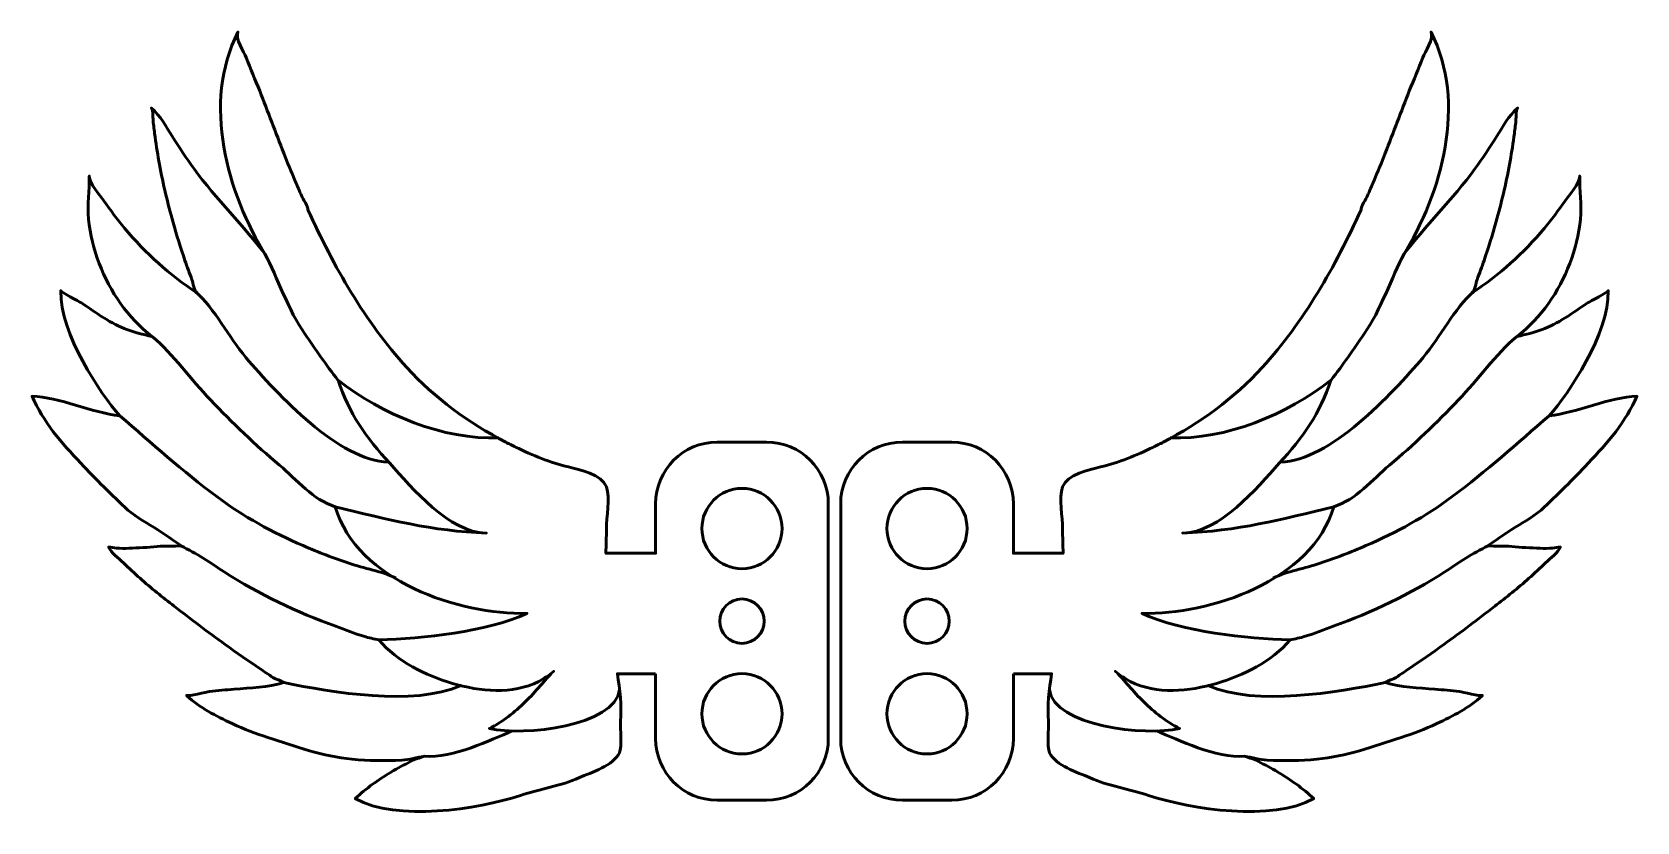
# Model space of a CAD drawing. Header units: centimetres. Extents: x -16.5 to -3.5, y -13.2 to -6.8.
import ezdxf

# ---------------------------------------------------------------- set-up
doc = ezdxf.new("R2010")
doc.units = ezdxf.units.CM
doc.header["$MEASUREMENT"] = 0
doc.layers.add('Layer 1', color=7, linetype='Continuous')

msp = doc.modelspace()

# ---------------------------------------------------------------- linework, layer by layer
at = {"layer": 'Layer 1', "lineweight": 53}
for centre, major_axis in [((-10.75, -10.86417), (0, 0.325)), ((-9.25, -10.86417), (0, 0.325)), ((-10.75, -11.61417), (0, 0.18)), ((-9.25, -11.61417), (0, 0.18)), ((-10.75, -12.36417), (0, 0.325)), ((-9.25, -12.36417), (0, 0.325))]:
    msp.add_ellipse(centre, major_axis=major_axis, ratio=1, dxfattribs=at)
for points in [[(-11.45, -12.03965), (-11.45, -12.03965), (-11.75913, -12.03965), (-11.75913, -12.03965), (-11.75913, -12.03965), (-11.7401, -12.16848), (-11.72335, -12.29634), (-11.73352, -12.42583), (-11.73352, -12.42583), (-11.73864, -12.49071), (-11.7184, -12.62298), (-11.74336, -12.68018), (-11.74336, -12.68018), (-11.78747, -12.78136), (-11.97386, -12.83968), (-12.06691, -12.88099), (-12.06691, -12.88099), (-12.21969, -12.94895), (-12.38645, -12.97445), (-12.54486, -13.02533), (-12.54486, -13.02533), (-12.8965, -13.13826), (-13.5463, -13.23952), (-13.8839, -13.05106), (-13.8839, -13.05106), (-13.79588, -12.96792), (-13.69632, -12.89763), (-13.59234, -12.83588), (-13.59234, -12.83588), (-13.54106, -12.80539), (-13.48829, -12.77782), (-13.43535, -12.75036), (-13.43535, -12.75036), (-13.40011, -12.73203), (-13.3613, -12.72066), (-13.32363, -12.70852), (-13.32363, -12.70852), (-13.38515, -12.71583), (-13.44455, -12.73725), (-13.50692, -12.74015), (-13.50692, -12.74015), (-13.64061, -12.74635), (-13.77678, -12.74462), (-13.91015, -12.73175), (-13.91015, -12.73175), (-14.14735, -12.70888), (-14.36765, -12.62997), (-14.59172, -12.55587), (-14.59172, -12.55587), (-14.69176, -12.52277), (-14.78498, -12.48921), (-14.88017, -12.44407), (-14.88017, -12.44407), (-15.01554, -12.37991), (-15.13977, -12.32058), (-15.25023, -12.21553), (-15.25023, -12.21553), (-15.23891, -12.22631), (-15.08742, -12.18639), (-15.06414, -12.18354), (-15.06414, -12.18354), (-14.9982, -12.17546), (-14.93198, -12.17021), (-14.86581, -12.16484), (-14.86581, -12.16484), (-14.73315, -12.15409), (-14.59115, -12.14995), (-14.46309, -12.11124), (-14.46309, -12.11124), (-14.48699, -12.09029), (-14.52461, -12.08774), (-14.55146, -12.06967), (-14.55146, -12.06967), (-14.58601, -12.04642), (-14.62042, -12.02311), (-14.65481, -11.9997), (-14.65481, -11.9997), (-14.74956, -11.93526), (-14.84413, -11.87049), (-14.9373, -11.8038), (-14.9373, -11.8038), (-15.07745, -11.70349), (-15.21406, -11.59836), (-15.35069, -11.49354), (-15.35069, -11.49354), (-15.44543, -11.42082), (-15.53832, -11.34564), (-15.62786, -11.26652), (-15.62786, -11.26652), (-15.67392, -11.22579), (-15.71912, -11.18407), (-15.76332, -11.14125), (-15.76332, -11.14125), (-15.80102, -11.10472), (-15.86153, -11.06038), (-15.88352, -11.01384), (-15.88352, -11.01384), (-15.86161, -11.01284), (-15.84053, -11.02113), (-15.81821, -11.02273), (-15.81821, -11.02273), (-15.7847, -11.02514), (-15.75177, -11.02496), (-15.71831, -11.02371), (-15.71831, -11.02371), (-15.64268, -11.02087), (-15.56326, -11.01692), (-15.4882, -11.00951), (-15.4882, -11.00951), (-15.42308, -11.00307), (-15.35813, -11.00751), (-15.29195, -11.00426), (-15.29195, -11.00426), (-15.35792, -10.96462), (-15.41747, -10.91463), (-15.48285, -10.87411), (-15.48285, -10.87411), (-15.56514, -10.82313), (-15.65346, -10.77944), (-15.7257, -10.71397), (-15.7257, -10.71397), (-15.85892, -10.59328), (-15.98553, -10.46437), (-16.10914, -10.33425), (-16.10914, -10.33425), (-16.26428, -10.171), (-16.41367, -9.99946), (-16.50281, -9.7924), (-16.50281, -9.7924), (-16.28611, -9.79994), (-16.01527, -9.92505), (-15.79208, -9.95109), (-15.79208, -9.95109), (-15.94933, -9.7738), (-16.27722, -9.2855), (-16.27084, -8.93875), (-16.27084, -8.93875), (-16.27099, -8.94778), (-16.11986, -9.02563), (-16.10322, -9.03658), (-16.10322, -9.03658), (-16.04255, -9.07648), (-15.98339, -9.11869), (-15.92215, -9.15769), (-15.92215, -9.15769), (-15.79513, -9.23853), (-15.67746, -9.27972), (-15.53158, -9.30783), (-15.53158, -9.30783), (-15.72661, -9.15789), (-15.87156, -8.94718), (-15.95855, -8.71822), (-15.95855, -8.71822), (-16.00243, -8.60273), (-16.03194, -8.48155), (-16.04473, -8.35856), (-16.04473, -8.35856), (-16.057, -8.24045), (-16.03519, -8.12581), (-16.04021, -8.00923), (-16.04021, -8.00923), (-16.03744, -8.07361), (-15.95576, -8.15994), (-15.92047, -8.21095), (-15.92047, -8.21095), (-15.86802, -8.28673), (-15.81213, -8.36011), (-15.75302, -8.43083), (-15.75302, -8.43083), (-15.58175, -8.63572), (-15.38916, -8.80993), (-15.1655, -8.95534), (-15.1655, -8.95534), (-15.18959, -8.93966), (-15.19754, -8.8746), (-15.20726, -8.8491), (-15.20726, -8.8491), (-15.22697, -8.79734), (-15.24591, -8.74528), (-15.26405, -8.69296), (-15.26405, -8.69296), (-15.29917, -8.59157), (-15.33131, -8.48912), (-15.36035, -8.38582), (-15.36035, -8.38582), (-15.40391, -8.23099), (-15.44063, -8.07426), (-15.47029, -7.91623), (-15.47029, -7.91623), (-15.48422, -7.84207), (-15.49525, -7.76789), (-15.50556, -7.69324), (-15.50556, -7.69324), (-15.51094, -7.65425), (-15.5162, -7.61523), (-15.52119, -7.57615), (-15.52119, -7.57615), (-15.52421, -7.55242), (-15.52042, -7.47561), (-15.53551, -7.45865), (-15.53551, -7.45865), (-15.46163, -7.52296), (-15.41838, -7.60549), (-15.36748, -7.68721), (-15.36748, -7.68721), (-15.31154, -7.77713), (-15.25245, -7.86507), (-15.19036, -7.95083), (-15.19036, -7.95083), (-15.0105, -8.19934), (-14.78659, -8.4099), (-14.60487, -8.65598), (-14.60487, -8.65598), (-14.92441, -8.14578), (-15.12631, -7.4151), (-14.83462, -6.84402), (-14.83462, -6.84402), (-14.85891, -6.89156), (-14.7855, -7.00816), (-14.76812, -7.05037), (-14.76812, -7.05037), (-14.73106, -7.14032), (-14.69455, -7.23047), (-14.6585, -7.32082), (-14.6585, -7.32082), (-14.59182, -7.48811), (-14.52924, -7.65696), (-14.46366, -7.82464), (-14.46366, -7.82464), (-14.43389, -7.90076), (-14.4017, -7.97613), (-14.36969, -8.05139), (-14.36969, -8.05139), (-14.35307, -8.09044), (-14.33623, -8.12938), (-14.31912, -8.16821), (-14.31912, -8.16821), (-14.3061, -8.19779), (-14.267, -8.25273), (-14.267, -8.28436), (-14.267, -8.28436), (-14.0579, -8.74148), (-13.80683, -9.1866), (-13.46641, -9.5597), (-13.46641, -9.5597), (-13.23885, -9.80911), (-12.96308, -10.00858), (-12.66439, -10.164), (-12.66439, -10.164), (-12.63793, -10.17775), (-12.61132, -10.19118), (-12.58453, -10.20426), (-12.58453, -10.20426), (-12.44348, -10.27309), (-12.30686, -10.32875), (-12.15569, -10.36551), (-12.15569, -10.36551), (-12.06791, -10.38683), (-11.88351, -10.42719), (-11.84829, -10.52649), (-11.84829, -10.52649), (-11.81688, -10.61537), (-11.84873, -10.77391), (-11.8485, -10.86789), (-11.8485, -10.86789), (-11.84836, -10.93261), (-11.85069, -10.99848), (-11.853, -11.06464), (-11.853, -11.06464), (-11.853, -11.06464), (-11.45, -11.06464), (-11.45, -11.06464), (-11.45, -11.06464), (-11.45, -11.06464), (-11.45, -10.66417), (-11.45, -10.66417), (-11.45, -10.66417), (-11.45, -10.38803), (-11.22614, -10.16417), (-10.95, -10.16417), (-10.95, -10.16417), (-10.95, -10.16417), (-10.55, -10.16417), (-10.55, -10.16417), (-10.55, -10.16417), (-10.27386, -10.16417), (-10.05, -10.38803), (-10.05, -10.66417), (-10.05, -10.66417), (-10.05, -10.66417), (-10.05, -12.56417), (-10.05, -12.56417), (-10.05, -12.56417), (-10.05, -12.84031), (-10.27386, -13.06417), (-10.55, -13.06417), (-10.55, -13.06417), (-10.55, -13.06417), (-10.95, -13.06417), (-10.95, -13.06417), (-10.95, -13.06417), (-11.22614, -13.06417), (-11.45, -12.84031), (-11.45, -12.56417), (-11.45, -12.56417), (-11.45, -12.56417), (-11.45, -12.03965), (-11.45, -12.03965)], [(-8.55, -12.03965), (-8.55, -12.03965), (-8.24087, -12.03965), (-8.24087, -12.03965), (-8.24087, -12.03965), (-8.2599, -12.16848), (-8.27665, -12.29634), (-8.26648, -12.42583), (-8.26648, -12.42583), (-8.26136, -12.49071), (-8.2816, -12.62298), (-8.25664, -12.68018), (-8.25664, -12.68018), (-8.21253, -12.78136), (-8.02614, -12.83968), (-7.93309, -12.88099), (-7.93309, -12.88099), (-7.78031, -12.94895), (-7.61355, -12.97445), (-7.45514, -13.02533), (-7.45514, -13.02533), (-7.1035, -13.13826), (-6.4537, -13.23952), (-6.1161, -13.05106), (-6.1161, -13.05106), (-6.20412, -12.96792), (-6.30368, -12.89763), (-6.40766, -12.83588), (-6.40766, -12.83588), (-6.45894, -12.80539), (-6.51171, -12.77782), (-6.56465, -12.75036), (-6.56465, -12.75036), (-6.59989, -12.73203), (-6.6387, -12.72066), (-6.67637, -12.70852), (-6.67637, -12.70852), (-6.61485, -12.71583), (-6.55545, -12.73725), (-6.49308, -12.74015), (-6.49308, -12.74015), (-6.35939, -12.74635), (-6.22322, -12.74462), (-6.08985, -12.73175), (-6.08985, -12.73175), (-5.85265, -12.70888), (-5.63235, -12.62997), (-5.40828, -12.55587), (-5.40828, -12.55587), (-5.30824, -12.52277), (-5.21502, -12.48921), (-5.11983, -12.44407), (-5.11983, -12.44407), (-4.98446, -12.37991), (-4.86023, -12.32058), (-4.74977, -12.21553), (-4.74977, -12.21553), (-4.76109, -12.22631), (-4.91258, -12.18639), (-4.93586, -12.18354), (-4.93586, -12.18354), (-5.0018, -12.17546), (-5.06802, -12.17021), (-5.13419, -12.16484), (-5.13419, -12.16484), (-5.26685, -12.15409), (-5.40885, -12.14995), (-5.53691, -12.11124), (-5.53691, -12.11124), (-5.51301, -12.09029), (-5.47539, -12.08774), (-5.44854, -12.06967), (-5.44854, -12.06967), (-5.41399, -12.04642), (-5.37958, -12.02311), (-5.34519, -11.9997), (-5.34519, -11.9997), (-5.25044, -11.93526), (-5.15587, -11.87049), (-5.0627, -11.8038), (-5.0627, -11.8038), (-4.92255, -11.70349), (-4.78594, -11.59836), (-4.64931, -11.49354), (-4.64931, -11.49354), (-4.55457, -11.42082), (-4.46168, -11.34564), (-4.37214, -11.26652), (-4.37214, -11.26652), (-4.32608, -11.22579), (-4.28088, -11.18407), (-4.23668, -11.14125), (-4.23668, -11.14125), (-4.19898, -11.10472), (-4.13847, -11.06038), (-4.11648, -11.01384), (-4.11648, -11.01384), (-4.13839, -11.01284), (-4.15947, -11.02113), (-4.18179, -11.02273), (-4.18179, -11.02273), (-4.2153, -11.02514), (-4.24823, -11.02496), (-4.28169, -11.02371), (-4.28169, -11.02371), (-4.35732, -11.02087), (-4.43674, -11.01692), (-4.5118, -11.00951), (-4.5118, -11.00951), (-4.57692, -11.00307), (-4.64187, -11.00751), (-4.70805, -11.00426), (-4.70805, -11.00426), (-4.64208, -10.96462), (-4.58253, -10.91463), (-4.51715, -10.87411), (-4.51715, -10.87411), (-4.43486, -10.82313), (-4.34654, -10.77944), (-4.2743, -10.71397), (-4.2743, -10.71397), (-4.14108, -10.59328), (-4.01447, -10.46437), (-3.89086, -10.33425), (-3.89086, -10.33425), (-3.73572, -10.171), (-3.58633, -9.99946), (-3.49719, -9.7924), (-3.49719, -9.7924), (-3.71389, -9.79994), (-3.98473, -9.92505), (-4.20792, -9.95109), (-4.20792, -9.95109), (-4.05067, -9.7738), (-3.72278, -9.2855), (-3.72916, -8.93875), (-3.72916, -8.93875), (-3.72901, -8.94778), (-3.88014, -9.02563), (-3.89678, -9.03658), (-3.89678, -9.03658), (-3.95745, -9.07648), (-4.01661, -9.11869), (-4.07785, -9.15769), (-4.07785, -9.15769), (-4.20487, -9.23853), (-4.32254, -9.27972), (-4.46842, -9.30783), (-4.46842, -9.30783), (-4.27339, -9.15789), (-4.12844, -8.94718), (-4.04145, -8.71822), (-4.04145, -8.71822), (-3.99757, -8.60273), (-3.96806, -8.48155), (-3.95527, -8.35856), (-3.95527, -8.35856), (-3.943, -8.24045), (-3.96481, -8.12581), (-3.95979, -8.00923), (-3.95979, -8.00923), (-3.96256, -8.07361), (-4.04424, -8.15994), (-4.07953, -8.21095), (-4.07953, -8.21095), (-4.13198, -8.28673), (-4.18787, -8.36011), (-4.24698, -8.43083), (-4.24698, -8.43083), (-4.41825, -8.63572), (-4.61084, -8.80993), (-4.8345, -8.95534), (-4.8345, -8.95534), (-4.81041, -8.93966), (-4.80246, -8.8746), (-4.79274, -8.8491), (-4.79274, -8.8491), (-4.77303, -8.79734), (-4.75409, -8.74528), (-4.73595, -8.69296), (-4.73595, -8.69296), (-4.70083, -8.59157), (-4.66869, -8.48912), (-4.63965, -8.38582), (-4.63965, -8.38582), (-4.59609, -8.23099), (-4.55937, -8.07426), (-4.52971, -7.91623), (-4.52971, -7.91623), (-4.51578, -7.84207), (-4.50475, -7.76789), (-4.49444, -7.69324), (-4.49444, -7.69324), (-4.48906, -7.65425), (-4.4838, -7.61523), (-4.47881, -7.57615), (-4.47881, -7.57615), (-4.47579, -7.55242), (-4.47958, -7.47561), (-4.46449, -7.45865), (-4.46449, -7.45865), (-4.53837, -7.52296), (-4.58162, -7.60549), (-4.63252, -7.68721), (-4.63252, -7.68721), (-4.68846, -7.77713), (-4.74755, -7.86507), (-4.80964, -7.95083), (-4.80964, -7.95083), (-4.9895, -8.19934), (-5.21341, -8.4099), (-5.39513, -8.65598), (-5.39513, -8.65598), (-5.07559, -8.14578), (-4.87369, -7.4151), (-5.16538, -6.84402), (-5.16538, -6.84402), (-5.14109, -6.89156), (-5.2145, -7.00816), (-5.23188, -7.05037), (-5.23188, -7.05037), (-5.26894, -7.14032), (-5.30545, -7.23047), (-5.3415, -7.32082), (-5.3415, -7.32082), (-5.40818, -7.48811), (-5.47076, -7.65696), (-5.53634, -7.82464), (-5.53634, -7.82464), (-5.56611, -7.90076), (-5.5983, -7.97613), (-5.63031, -8.05139), (-5.63031, -8.05139), (-5.64693, -8.09044), (-5.66377, -8.12938), (-5.68088, -8.16821), (-5.68088, -8.16821), (-5.6939, -8.19779), (-5.733, -8.25273), (-5.733, -8.28436), (-5.733, -8.28436), (-5.9421, -8.74148), (-6.19317, -9.1866), (-6.53359, -9.5597), (-6.53359, -9.5597), (-6.76115, -9.80911), (-7.03692, -10.00858), (-7.33561, -10.164), (-7.33561, -10.164), (-7.36207, -10.17775), (-7.38868, -10.19118), (-7.41547, -10.20426), (-7.41547, -10.20426), (-7.55652, -10.27309), (-7.69314, -10.32875), (-7.84431, -10.36551), (-7.84431, -10.36551), (-7.93209, -10.38683), (-8.11649, -10.42719), (-8.15171, -10.52649), (-8.15171, -10.52649), (-8.18312, -10.61537), (-8.15127, -10.77391), (-8.1515, -10.86789), (-8.1515, -10.86789), (-8.15164, -10.93261), (-8.14931, -10.99848), (-8.147, -11.06464), (-8.147, -11.06464), (-8.147, -11.06464), (-8.55, -11.06464), (-8.55, -11.06464), (-8.55, -11.06464), (-8.55, -11.06464), (-8.55, -10.66417), (-8.55, -10.66417), (-8.55, -10.66417), (-8.55, -10.38803), (-8.77386, -10.16417), (-9.05, -10.16417), (-9.05, -10.16417), (-9.05, -10.16417), (-9.45, -10.16417), (-9.45, -10.16417), (-9.45, -10.16417), (-9.72614, -10.16417), (-9.95, -10.38803), (-9.95, -10.66417), (-9.95, -10.66417), (-9.95, -10.66417), (-9.95, -12.56417), (-9.95, -12.56417), (-9.95, -12.56417), (-9.95, -12.84031), (-9.72614, -13.06417), (-9.45, -13.06417), (-9.45, -13.06417), (-9.45, -13.06417), (-9.05, -13.06417), (-9.05, -13.06417), (-9.05, -13.06417), (-8.77386, -13.06417), (-8.55, -12.84031), (-8.55, -12.56417), (-8.55, -12.56417), (-8.55, -12.56417), (-8.55, -12.03965), (-8.55, -12.03965)]]:
    msp.add_open_spline(points, degree=3, knots=[0, 0, 0, 0, 0.01282051, 0.01282051, 0.01282051, 0.01282051, 0.02564103, 0.02564103, 0.02564103, 0.02564103, 0.03846154, 0.03846154, 0.03846154, 0.03846154, 0.05128205, 0.05128205, 0.05128205, 0.05128205, 0.06410256, 0.06410256, 0.06410256, 0.06410256, 0.07692308, 0.07692308, 0.07692308, 0.07692308, 0.08974359, 0.08974359, 0.08974359, 0.08974359, 0.1025641, 0.1025641, 0.1025641, 0.1025641, 0.11538462, 0.11538462, 0.11538462, 0.11538462, 0.12820513, 0.12820513, 0.12820513, 0.12820513, 0.14102564, 0.14102564, 0.14102564, 0.14102564, 0.15384615, 0.15384615, 0.15384615, 0.15384615, 0.16666667, 0.16666667, 0.16666667, 0.16666667, 0.17948718, 0.17948718, 0.17948718, 0.17948718, 0.19230769, 0.19230769, 0.19230769, 0.19230769, 0.20512821, 0.20512821, 0.20512821, 0.20512821, 0.21794872, 0.21794872, 0.21794872, 0.21794872, 0.23076923, 0.23076923, 0.23076923, 0.23076923, 0.24358974, 0.24358974, 0.24358974, 0.24358974, 0.25641026, 0.25641026, 0.25641026, 0.25641026, 0.26923077, 0.26923077, 0.26923077, 0.26923077, 0.28205128, 0.28205128, 0.28205128, 0.28205128, 0.29487179, 0.29487179, 0.29487179, 0.29487179, 0.30769231, 0.30769231, 0.30769231, 0.30769231, 0.32051282, 0.32051282, 0.32051282, 0.32051282, 0.33333333, 0.33333333, 0.33333333, 0.33333333, 0.34615385, 0.34615385, 0.34615385, 0.34615385, 0.35897436, 0.35897436, 0.35897436, 0.35897436, 0.37179487, 0.37179487, 0.37179487, 0.37179487, 0.38461538, 0.38461538, 0.38461538, 0.38461538, 0.3974359, 0.3974359, 0.3974359, 0.3974359, 0.41025641, 0.41025641, 0.41025641, 0.41025641, 0.42307692, 0.42307692, 0.42307692, 0.42307692, 0.43589744, 0.43589744, 0.43589744, 0.43589744, 0.44871795, 0.44871795, 0.44871795, 0.44871795, 0.46153846, 0.46153846, 0.46153846, 0.46153846, 0.47435897, 0.47435897, 0.47435897, 0.47435897, 0.48717949, 0.48717949, 0.48717949, 0.48717949, 0.5, 0.5, 0.5, 0.5, 0.51282051, 0.51282051, 0.51282051, 0.51282051, 0.52564103, 0.52564103, 0.52564103, 0.52564103, 0.53846154, 0.53846154, 0.53846154, 0.53846154, 0.55128205, 0.55128205, 0.55128205, 0.55128205, 0.56410256, 0.56410256, 0.56410256, 0.56410256, 0.57692308, 0.57692308, 0.57692308, 0.57692308, 0.58974359, 0.58974359, 0.58974359, 0.58974359, 0.6025641, 0.6025641, 0.6025641, 0.6025641, 0.61538462, 0.61538462, 0.61538462, 0.61538462, 0.62820513, 0.62820513, 0.62820513, 0.62820513, 0.64102564, 0.64102564, 0.64102564, 0.64102564, 0.65384615, 0.65384615, 0.65384615, 0.65384615, 0.66666667, 0.66666667, 0.66666667, 0.66666667, 0.67948718, 0.67948718, 0.67948718, 0.67948718, 0.69230769, 0.69230769, 0.69230769, 0.69230769, 0.70512821, 0.70512821, 0.70512821, 0.70512821, 0.71794872, 0.71794872, 0.71794872, 0.71794872, 0.73076923, 0.73076923, 0.73076923, 0.73076923, 0.74358974, 0.74358974, 0.74358974, 0.74358974, 0.75641026, 0.75641026, 0.75641026, 0.75641026, 0.76923077, 0.76923077, 0.76923077, 0.76923077, 0.78205128, 0.78205128, 0.78205128, 0.78205128, 0.79487179, 0.79487179, 0.79487179, 0.79487179, 0.80769231, 0.80769231, 0.80769231, 0.80769231, 0.82051282, 0.82051282, 0.82051282, 0.82051282, 0.83333333, 0.83333333, 0.83333333, 0.83333333, 0.84615385, 0.84615385, 0.84615385, 0.84615385, 0.85897436, 0.85897436, 0.85897436, 0.85897436, 0.87179487, 0.87179487, 0.87179487, 0.87179487, 0.88461538, 0.88461538, 0.88461538, 0.88461538, 0.8974359, 0.8974359, 0.8974359, 0.8974359, 0.91025641, 0.91025641, 0.91025641, 0.91025641, 0.92307692, 0.92307692, 0.92307692, 0.92307692, 0.93589744, 0.93589744, 0.93589744, 0.93589744, 0.94871795, 0.94871795, 0.94871795, 0.94871795, 0.96153846, 0.96153846, 0.96153846, 0.96153846, 0.97435897, 0.97435897, 0.97435897, 0.97435897, 1, 1, 1, 1], dxfattribs=at)
at = {"layer": 'Layer 1', "color": 5, "lineweight": 53}
for points, knots in [([(-14.61652, -8.6403), (-14.51586, -8.82483), (-14.42581, -9.09833), (-14.2937, -9.28692), (-14.2937, -9.28692), (-14.20601, -9.41208), (-14.11862, -9.54112), (-14.0247, -9.66217)], [0, 0, 0, 0, 0.33333333, 0.33333333, 0.33333333, 0.33333333, 1, 1, 1, 1]), ([(-5.38348, -8.6403), (-5.48414, -8.82483), (-5.57419, -9.09833), (-5.7063, -9.28692), (-5.7063, -9.28692), (-5.79399, -9.41208), (-5.88138, -9.54112), (-5.9753, -9.66217)], [0, 0, 0, 0, 0.33333333, 0.33333333, 0.33333333, 0.33333333, 1, 1, 1, 1]), ([(-13.6139, -10.32585), (-14.01542, -10.31577), (-14.51457, -9.77953), (-14.77008, -9.47893), (-14.77008, -9.47893), (-14.91059, -9.31371), (-15.02001, -9.08456), (-15.18093, -8.94519)], [0, 0, 0, 0, 0.33333333, 0.33333333, 0.33333333, 0.33333333, 1, 1, 1, 1]), ([(-6.3861, -10.32585), (-5.98458, -10.31577), (-5.48543, -9.77953), (-5.22992, -9.47893), (-5.22992, -9.47893), (-5.08941, -9.31371), (-4.97999, -9.08456), (-4.81907, -8.94519)], [0, 0, 0, 0, 0.33333333, 0.33333333, 0.33333333, 0.33333333, 1, 1, 1, 1]), ([(-15.52623, -9.31155), (-15.36159, -9.45015), (-15.21072, -9.66328), (-15.0574, -9.82302), (-15.0574, -9.82302), (-14.87943, -10.00843), (-14.69442, -10.18641), (-14.49692, -10.35162), (-14.49692, -10.35162), (-14.36163, -10.46473), (-14.22355, -10.63449), (-14.04635, -10.6872)], [0, 0, 0, 0, 0.25, 0.25, 0.25, 0.25, 0.5, 0.5, 0.5, 0.5, 1, 1, 1, 1]), ([(-4.47377, -9.31155), (-4.63841, -9.45015), (-4.78928, -9.66328), (-4.9426, -9.82302), (-4.9426, -9.82302), (-5.12057, -10.00843), (-5.30558, -10.18641), (-5.50308, -10.35162), (-5.50308, -10.35162), (-5.63837, -10.46473), (-5.77645, -10.63449), (-5.95365, -10.6872)], [0, 0, 0, 0, 0.25, 0.25, 0.25, 0.25, 0.5, 0.5, 0.5, 0.5, 1, 1, 1, 1]), ([(-11.74174, -12.16935), (-11.77892, -12.46494), (-12.52009, -12.54892), (-12.79627, -12.48293), (-12.79627, -12.48293), (-12.68827, -12.42776), (-12.59241, -12.35273), (-12.50611, -12.26795), (-12.50611, -12.26795), (-12.46371, -12.22628), (-12.42346, -12.18243), (-12.3841, -12.13788), (-12.3841, -12.13788), (-12.35183, -12.10137), (-12.30886, -12.04838), (-12.27718, -12.02141), (-12.27718, -12.02141), (-12.30886, -12.04838), (-12.35614, -12.08091), (-12.3971, -12.10184), (-12.3971, -12.10184), (-12.61042, -12.21085), (-12.87466, -12.18318), (-13.09659, -12.1176), (-13.09659, -12.1176), (-13.31381, -12.05342), (-13.54238, -11.94177), (-13.69154, -11.7663), (-13.69154, -11.7663), (-13.33689, -11.75261), (-12.81994, -11.70308), (-12.49309, -11.55125), (-12.49309, -11.55125), (-13.0429, -11.56133), (-13.86789, -11.29142), (-14.04635, -10.6872), (-14.04635, -10.6872), (-13.62733, -10.79042), (-13.25614, -10.88535), (-12.82186, -10.90065), (-12.82186, -10.90065), (-13.12359, -10.8985), (-13.42068, -10.53777), (-13.60486, -10.3358), (-13.60486, -10.3358), (-13.79531, -10.1269), (-13.93468, -9.9312), (-14.02348, -9.66217), (-14.02348, -9.66217), (-13.66811, -9.93981), (-13.16873, -10.14811), (-12.71896, -10.12995)], [0, 0, 0, 0, 0.07142857, 0.07142857, 0.07142857, 0.07142857, 0.14285714, 0.14285714, 0.14285714, 0.14285714, 0.21428571, 0.21428571, 0.21428571, 0.21428571, 0.28571429, 0.28571429, 0.28571429, 0.28571429, 0.35714286, 0.35714286, 0.35714286, 0.35714286, 0.42857143, 0.42857143, 0.42857143, 0.42857143, 0.5, 0.5, 0.5, 0.5, 0.57142857, 0.57142857, 0.57142857, 0.57142857, 0.64285714, 0.64285714, 0.64285714, 0.64285714, 0.71428571, 0.71428571, 0.71428571, 0.71428571, 0.78571429, 0.78571429, 0.78571429, 0.78571429, 0.85714286, 0.85714286, 0.85714286, 0.85714286, 1, 1, 1, 1]), ([(-8.25826, -12.16935), (-8.22108, -12.46494), (-7.47991, -12.54892), (-7.20373, -12.48293), (-7.20373, -12.48293), (-7.31173, -12.42776), (-7.40759, -12.35273), (-7.49389, -12.26795), (-7.49389, -12.26795), (-7.53629, -12.22628), (-7.57654, -12.18243), (-7.6159, -12.13788), (-7.6159, -12.13788), (-7.64817, -12.10137), (-7.69114, -12.04838), (-7.72282, -12.02141), (-7.72282, -12.02141), (-7.69114, -12.04838), (-7.64386, -12.08091), (-7.6029, -12.10184), (-7.6029, -12.10184), (-7.38958, -12.21085), (-7.12534, -12.18318), (-6.90341, -12.1176), (-6.90341, -12.1176), (-6.68619, -12.05342), (-6.45762, -11.94177), (-6.30846, -11.7663), (-6.30846, -11.7663), (-6.66311, -11.75261), (-7.18006, -11.70308), (-7.50691, -11.55125), (-7.50691, -11.55125), (-6.9571, -11.56133), (-6.13211, -11.29142), (-5.95365, -10.6872), (-5.95365, -10.6872), (-6.37267, -10.79042), (-6.74386, -10.88535), (-7.17814, -10.90065), (-7.17814, -10.90065), (-6.87641, -10.8985), (-6.57932, -10.53777), (-6.39514, -10.3358), (-6.39514, -10.3358), (-6.20469, -10.1269), (-6.06532, -9.9312), (-5.97652, -9.66217), (-5.97652, -9.66217), (-6.33189, -9.93981), (-6.83127, -10.14811), (-7.28104, -10.12995)], [0, 0, 0, 0, 0.07142857, 0.07142857, 0.07142857, 0.07142857, 0.14285714, 0.14285714, 0.14285714, 0.14285714, 0.21428571, 0.21428571, 0.21428571, 0.21428571, 0.28571429, 0.28571429, 0.28571429, 0.28571429, 0.35714286, 0.35714286, 0.35714286, 0.35714286, 0.42857143, 0.42857143, 0.42857143, 0.42857143, 0.5, 0.5, 0.5, 0.5, 0.57142857, 0.57142857, 0.57142857, 0.57142857, 0.64285714, 0.64285714, 0.64285714, 0.64285714, 0.71428571, 0.71428571, 0.71428571, 0.71428571, 0.78571429, 0.78571429, 0.78571429, 0.78571429, 0.85714286, 0.85714286, 0.85714286, 0.85714286, 1, 1, 1, 1]), ([(-15.79208, -9.95109), (-15.53347, -10.17204), (-15.27976, -10.40184), (-15.00693, -10.60557), (-15.00693, -10.60557), (-14.7914, -10.76655), (-14.55394, -10.8961), (-14.30727, -11.00261), (-14.30727, -11.00261), (-14.1852, -11.05529), (-14.06082, -11.10239), (-13.93504, -11.14544), (-13.93504, -11.14544), (-13.81353, -11.18701), (-13.66894, -11.20892), (-13.55486, -11.26644)], [0, 0, 0, 0, 0.2, 0.2, 0.2, 0.2, 0.4, 0.4, 0.4, 0.4, 0.6, 0.6, 0.6, 0.6, 1, 1, 1, 1]), ([(-4.20792, -9.95109), (-4.46653, -10.17204), (-4.72024, -10.40184), (-4.99307, -10.60557), (-4.99307, -10.60557), (-5.2086, -10.76655), (-5.44606, -10.8961), (-5.69273, -11.00261), (-5.69273, -11.00261), (-5.8148, -11.05529), (-5.93918, -11.10239), (-6.06496, -11.14544), (-6.06496, -11.14544), (-6.18647, -11.18701), (-6.33106, -11.20892), (-6.44514, -11.26644)], [0, 0, 0, 0, 0.2, 0.2, 0.2, 0.2, 0.4, 0.4, 0.4, 0.4, 0.6, 0.6, 0.6, 0.6, 1, 1, 1, 1]), ([(-15.29692, -11.00488), (-15.17091, -11.06222), (-15.06125, -11.13991), (-14.94521, -11.21497), (-14.94521, -11.21497), (-14.66324, -11.39733), (-14.35835, -11.54208), (-14.04258, -11.65556), (-14.04258, -11.65556), (-13.96644, -11.68292), (-13.8921, -11.71439), (-13.81404, -11.73669), (-13.81404, -11.73669), (-13.77363, -11.74824), (-13.7328, -11.75832), (-13.69154, -11.7663)], [0, 0, 0, 0, 0.2, 0.2, 0.2, 0.2, 0.4, 0.4, 0.4, 0.4, 0.6, 0.6, 0.6, 0.6, 1, 1, 1, 1]), ([(-4.70308, -11.00488), (-4.82909, -11.06222), (-4.93875, -11.13991), (-5.05479, -11.21497), (-5.05479, -11.21497), (-5.33676, -11.39733), (-5.64165, -11.54208), (-5.95742, -11.65556), (-5.95742, -11.65556), (-6.03356, -11.68292), (-6.1079, -11.71439), (-6.18596, -11.73669), (-6.18596, -11.73669), (-6.22637, -11.74824), (-6.2672, -11.75832), (-6.30846, -11.7663)], [0, 0, 0, 0, 0.2, 0.2, 0.2, 0.2, 0.4, 0.4, 0.4, 0.4, 0.6, 0.6, 0.6, 0.6, 1, 1, 1, 1])]:
    msp.add_open_spline(points, degree=3, knots=knots, dxfattribs=at)
for points in [[(-14.46309, -12.11124), (-14.07211, -12.19114), (-13.4175, -12.30509), (-13.02662, -12.13643)], [(-5.53691, -12.11124), (-5.92789, -12.19114), (-6.5825, -12.30509), (-6.97338, -12.13643)], [(-13.32364, -12.70852), (-13.09156, -12.72353), (-12.7834, -12.57623), (-12.61365, -12.50347)], [(-6.67636, -12.70852), (-6.90844, -12.72353), (-7.2166, -12.57623), (-7.38635, -12.50347)]]:
    msp.add_open_spline(points, degree=3, dxfattribs=at)

doc.saveas('drawing.dxf')
